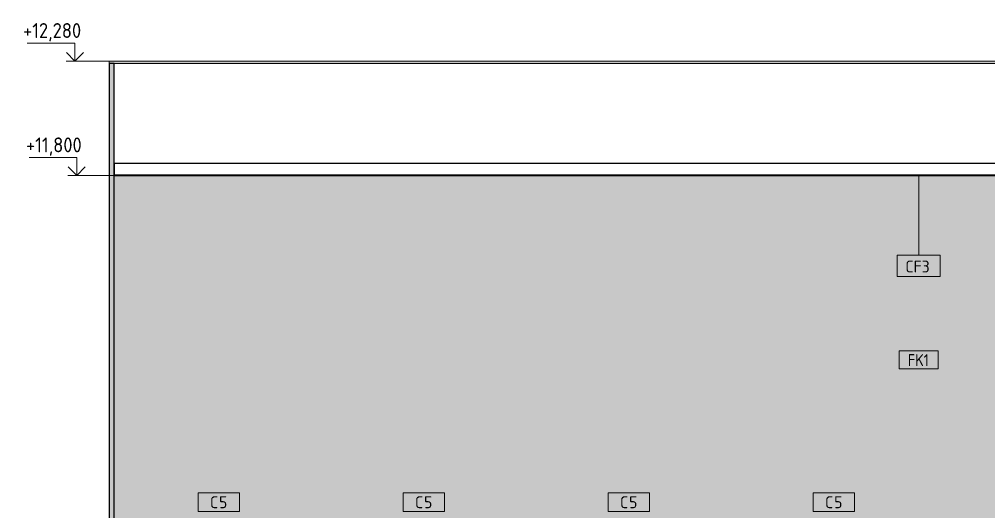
# Model space of a CAD drawing. Header units: millimetres. Extents: x 88919 to 135993, y -1987 to 12871.
# Drawn here: x 110819 to 114884, y 10388 to 12455 of the extents above; entities that cross this region are included whole.
import ezdxf

# ---------------------------------------------------------------- set-up
doc = ezdxf.new("R2010")
doc.units = ezdxf.units.MM
for name, color, linetype, lineweight, true_color in [('A-CLNG-FNSH-1', 7, 'Continuous', 30, 0x3c3c3c), ('A-WALL-4', 7, 'Continuous', 30, 0x3c3c3c), ('A-WALL-FNSH-2', 7, 'Continuous', 30, 0x3c3c3c), ('I-WALL-1', 7, 'Continuous', 9, 0x787878)]:
    doc.layers.add(name, color=color, linetype=linetype, lineweight=lineweight, true_color=true_color)
for name, color, linetype, lineweight in [('A-CLNG-IDEN', 7, 'Continuous', 9), ('A-FLOR', 7, 'Continuous', 9), ('A-GENM-IDEN', 7, 'Continuous', 9), ('A-WALL-IDEN', 7, 'Continuous', 9), ('A-WALL-PATT', 7, 'Continuous', 9), ('G-ANNO-DIMS', 7, 'Continuous', 9), ('G-ANNO-DIMS-1', 7, 'Continuous', 20), ('I-WALL', 7, 'Continuous', 9)]:
    doc.layers.add(name, color=color, linetype=linetype, lineweight=lineweight)
doc.styles.add('GOST Common_5', font='GOST_Common.ttf', dxfattribs={"width": 0.9, "height": 50})
doc.styles.add('GOST Common_6', font='GOST_Common.ttf', dxfattribs={"height": 50})
doc.styles.add('ISOCPEUR_2', font='isocpeur.ttf', dxfattribs={"width": 0.9, "height": 62.5})

# ---------------------------------------------------------------- blocks, each defined once
blk = doc.blocks.new('Высотные отметки - Стрелка_Верх-17668718-Развертка 3_27-1')
at = {"layer": 'G-ANNO-DIMS'}
for p, q in [((94146.2, 12355), (93946.2, 12355)), ((94146.2, 12280), (94146.2, 12355)), ((94184.1, 12280), (94109.1, 12280))]:
    blk.add_line(p, q, dxfattribs=at)
at = {"layer": 'G-ANNO-DIMS-1'}
for q in [(94110.9, 12315.4), (94181.6, 12315.4)]:
    blk.add_line((94146.2, 12280), q, dxfattribs=at)
blk = doc.blocks.new('М_стена_0001 - Типоразмер_без рамки-25382661-Развертка 3_27-1')
at = {"layer": 'A-WALL-IDEN'}
for p, q in [((97766.4, 11063.1), (97603.2, 11063.1)), ((97603.2, 11063.1), (97603.2, 10988.1)), ((97766.4, 10988.1), (97766.4, 11063.1)), ((97603.2, 10988.1), (97766.4, 10988.1))]:
    blk.add_line(p, q, dxfattribs=at)
blk = doc.blocks.new('М_потолков - Марка_ Имя типа-25382930-Развертка 3_27-1')
at = {"layer": 'A-CLNG-IDEN'}
for p, q in [((97775.6, 11464.4), (97594.4, 11464.4)), ((97594.4, 11464.4), (97594.4, 11375)), ((97775.6, 11375), (97775.6, 11464.4)), ((97594.4, 11375), (97775.6, 11375))]:
    blk.add_line(p, q, dxfattribs=at)
blk = doc.blocks.new('Mark Reiling - Mark Reiling-26174330-Развертка 3_27-1')
at = {"layer": 'A-GENM-IDEN'}
for p, q in [((94662.8, 10467.8), (94662.8, 10389)), ((94662.8, 10467.8), (94836.2, 10467.8)), ((94836.2, 10467.8), (94662.8, 10467.8)), ((94662.8, 10467.8), (94662.8, 10389)), ((94836.2, 10389), (94836.2, 10467.8)), ((94836.2, 10389), (94836.2, 10467.8)), ((94662.8, 10389), (94836.2, 10389)), ((94662.8, 10389), (94836.2, 10389))]:
    blk.add_line(p, q, dxfattribs=at)

msp = doc.modelspace()

# ---------------------------------------------------------------- hatches: boundary and pattern name
at = {"layer": 'A-WALL-PATT'}
msp.add_hatch(color=256, dxfattribs=at).paths.add_polyline_path([(111216.7, 10200), (111228.2, 10200), (111228.2, 10206), (117953.2, 10206), (117953.2, 10200), (117964.7, 10200), (117964.7, 11800), (111216.7, 11800), (111216.7, 10332.6)])
at = {"layer": 'I-WALL'}
msp.add_hatch(color=256, dxfattribs=at).paths.add_polyline_path([(115015.1, 12270), (117985.7, 12270), (117985.7, 12280), (111195.7, 12280), (111195.7, 12270), (114590.7, 12270)])
at = {"layer": 'I-WALL-1'}
h = msp.add_hatch(dxfattribs=at)
h.set_pattern_fill('FP_11', color=256, style=0, pattern_type=2)
h.set_pattern_definition([(0, (115223.781, 0), (30.48, 7.62), [2.515, -20.345, 2.515, -20.345, -121.92]), (0, (115223.781, 0), (30.48, 7.62), [-45.72, 2.515, -43.205, 2.515, -20.345, -53.34]), (0, (115223.781, 0), (30.48, 7.62), [-114.3, 2.515, -12.725, 2.515, -35.585]), (120, (115235.211, 3.81), (-21.8391136, 22.5864543), [2.515, -20.345, 2.515, -20.345, -121.92]), (120, (115235.211, 3.81), (-21.8391136, 22.5864543), [-45.72, 2.515, -43.205, 2.515, -20.345, -53.34]), (120, (115235.211, 3.81), (-21.8391136, 22.5864543), [-114.3, 2.515, -12.725, 2.515, -35.585]), (240, (115239.021, 19.05), (-8.6408864, -30.2064543), [2.515, -20.345, 2.515, -20.345, -121.92]), (240, (115239.021, 19.05), (-8.6408864, -30.2064543), [-45.72, 2.515, -43.205, 2.515, -20.345, -53.34]), (240, (115239.021, 19.05), (-8.6408864, -30.2064543), [-114.3, 2.515, -12.725, 2.515, -35.585])])
h.paths.add_polyline_path([(111195.7, 8400), (111215.7, 8400), (111215.7, 12270), (111195.7, 12270), (111195.7, 8506.3)])

# ---------------------------------------------------------------- linework, layer by layer
at = {"layer": 'A-CLNG-FNSH-1'}
for p, q in [((117964.7, 11850), (111216.7, 11850)), ((111216.7, 11850), (111216.7, 11800)), ((117964.7, 11801), (111216.7, 11801)), ((111216.7, 11800), (117964.7, 11800))]:
    msp.add_line(p, q, dxfattribs=at)
at = {"layer": 'A-CLNG-IDEN'}
msp.add_line((114590.7, 11800), (114590.7, 11464.4), dxfattribs=at)
at = {"layer": 'A-FLOR'}
msp.add_line((111195.3, 12280), (117986, 12280), dxfattribs=at)
at = {"layer": 'A-WALL-4'}
for p, q in [((111195.7, 12270), (111195.7, 8384.6)), ((111215.7, 12270), (111195.7, 12270)), ((111215.7, 8384.6), (111215.7, 12270))]:
    msp.add_line(p, q, dxfattribs=at)
at = {"layer": 'A-WALL-FNSH-2'}
for p, q in [((111216.7, 11850), (111215.7, 11850)), ((111216.7, 10200), (111216.7, 11800))]:
    msp.add_line(p, q, dxfattribs=at)
at = {"layer": 'G-ANNO-DIMS'}
for p, q in [((111053.3, 12280), (111051.9, 12280)), ((111234.3, 12280), (111053.3, 12280)), ((111286.5, 11800), (111059, 11800))]:
    msp.add_line(p, q, dxfattribs=at)
at = {"layer": 'I-WALL'}
for p, q in [((111195.7, 12270), (111195.7, 12280.6)), ((117965.7, 12270), (111215.7, 12270))]:
    msp.add_line(p, q, dxfattribs=at)

# ---------------------------------------------------------------- block references
at = {"layer": 'A-CLNG-IDEN'}
msp.add_blockref('М_потолков - Марка_ Имя типа-25382930-Развертка 3_27-1', (16905.7, 0), dxfattribs=at)
at = {"layer": 'A-GENM-IDEN'}
for p in [(16905.7, 0), (17765.7, 0), (18625.7, 0), (19485.7, 0)]:
    msp.add_blockref('Mark Reiling - Mark Reiling-26174330-Развертка 3_27-1', p, dxfattribs=at)
at = {"layer": 'A-WALL-IDEN'}
msp.add_blockref('М_стена_0001 - Типоразмер_без рамки-25382661-Развертка 3_27-1', (16905.7, 0), dxfattribs=at)
at = {"layer": 'G-ANNO-DIMS'}
for p in [(16905.7, 0), (16912.8, -480)]:
    msp.add_blockref('Высотные отметки - Стрелка_Верх-17668718-Развертка 3_27-1', p, dxfattribs=at)

# ---------------------------------------------------------------- texts
at = {"layer": 'A-CLNG-IDEN', "insert": (114535, 11442.3), "char_height": 50, "width": 130.274, "attachment_point": 1, "style": 'GOST Common_6'}
msp.add_mtext('CF3', dxfattribs=at)
at = {"layer": 'A-GENM-IDEN', "char_height": 50, "width": 44.093, "attachment_point": 1, "style": 'GOST Common_6'}
for s, insert in [('\\fGOST Common|b0|i0|c204|p34|;С', (111619.7, 10452.8)), ('\\fGOST Common|b0|i0|c204|p34|;5', (111656.1, 10452.8)), ('\\fGOST Common|b0|i0|c204|p34|;С', (112479.7, 10452.8)), ('\\fGOST Common|b0|i0|c204|p34|;5', (112516.1, 10452.8)), ('\\fGOST Common|b0|i0|c204|p34|;С', (113339.7, 10452.8)), ('\\fGOST Common|b0|i0|c204|p34|;5', (113376.1, 10452.8)), ('\\fGOST Common|b0|i0|c204|p34|;С', (114199.7, 10452.8)), ('\\fGOST Common|b0|i0|c204|p34|;5', (114236.1, 10452.8))]:
    msp.add_mtext(s, dxfattribs=dict(at, insert=insert))
at = {"layer": 'A-WALL-IDEN', "insert": (114545.6, 11049.5), "char_height": 50, "width": 111.835, "attachment_point": 1, "style": 'GOST Common_5'}
msp.add_mtext('FK1', dxfattribs=at)

# ---------------------------------------------------------------- next in the draw order: texts
at = {"layer": 'G-ANNO-DIMS', "char_height": 62.5, "attachment_point": 1, "line_spacing_factor": 1.149209, "style": 'ISOCPEUR_2', "bg_fill": 3, "box_fill_scale": 1.25, "bg_fill_color": 256, "bg_fill_true_color": 13158600, "bg_fill_transparency": 0}
for s, insert, width in [('+12,280', (110834.3, 12439.2), 288.318), ('+11,800', (110846.7, 11959.2), 275.62)]:
    msp.add_mtext(s, dxfattribs=dict(at, insert=insert, width=width))

doc.saveas('drawing.dxf')
